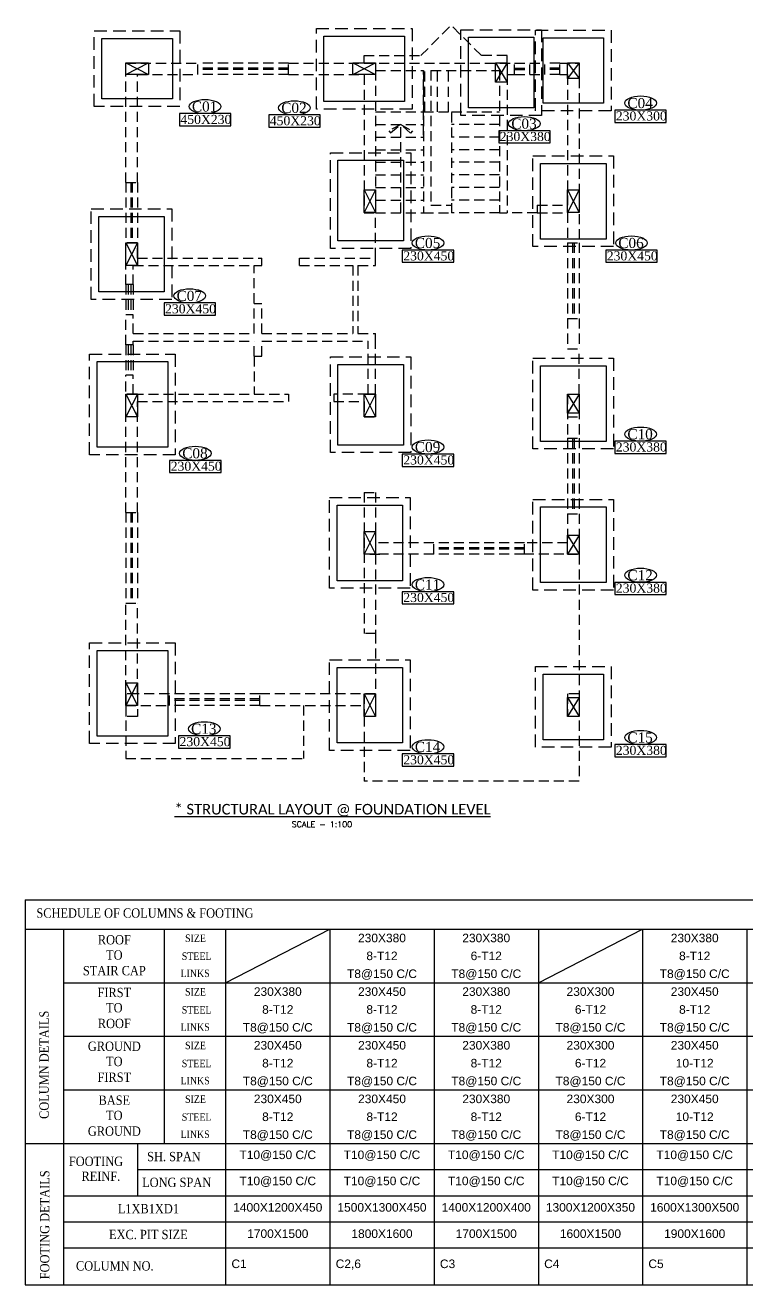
# Model space of a CAD drawing. Extents: x 2161.8 to 2191.4, y 1313 to 1338.
# Drawn here: x 2161.79 to 2176.12, y 1312.99 to 1337.99 of the extents above; entities that cross this region are included whole.
import ezdxf
from ezdxf.enums import TextEntityAlignment as Align

# ---------------------------------------------------------------- set-up
doc = ezdxf.new("R2010")
doc.units = 0
doc.linetypes.add('DASHED2', pattern=[0.375, 0.25, -0.125])
doc.linetypes.add('HIDDEN', pattern=[0.375, 0.25, -0.125])
for name, color, linetype in [('ARCH__BM_', 253, 'HIDDEN'), ('BORDER', 40, 'CONTINUOUS'), ('COLUMN__BM_', 50, 'CONTINUOUS'), ('COLUMN_SIZE_TEXT__BM_', 7, 'CONTINUOUS'), ('COLUMN_SIZE_TEXT_BOX__BM_', 253, 'CONTINUOUS'), ('COLUMN_TEXT__BM_', 7, 'CONTINUOUS'), ('COLUMN_TEXT_BOX__BM_', 253, 'CONTINUOUS'), ('FOOTING__BM_', 3, 'CONTINUOUS'), ('PCC__BM_', 251, 'CONTINUOUS'), ('TEXT_SCH', 7, 'CONTINUOUS'), ('TITLE_TEXT__BM_', 7, 'CONTINUOUS')]:
    doc.layers.add(name, color=color, linetype=linetype)
doc.styles.add('AA', font='arial.ttf')
doc.styles.add('CALIBRI', font='calibri.ttf')
doc.styles.add('GA', font='GARA.TTF')
doc.styles.add('NAME', font='times.ttf')
doc.styles.add('RRR', font='romans.shx', dxfattribs={"height": 0.18})

# ---------------------------------------------------------------- blocks, each defined once
blk = doc.blocks.new('AGSF')
at = {"layer": 'ARCH__BM_', "ltscale": 0.8}
for p, q in [((-1528.848, -1247.556), (-1528.248, -1246.956)), ((-1527.648, -1247.556), (-1528.248, -1246.956)), ((-1529.978, -1247.706), (-1529.978, -1247.556)), ((-1529.978, -1247.556), (-1528.848, -1247.556)), ((-1527.138, -1247.556), (-1527.648, -1247.556)), ((-1527.138, -1247.706), (-1527.138, -1247.556)), ((-1534.708, -1250.076), (-1534.708, -1247.706)), ((-1534.708, -1247.706), (-1533.278, -1247.706)), ((-1533.278, -1247.936), (-1533.278, -1247.706)), ((-1531.478, -1247.706), (-1533.278, -1247.706)), ((-1531.478, -1247.806), (-1533.278, -1247.806)), ((-1531.478, -1247.836), (-1533.278, -1247.836)), ((-1531.478, -1247.706), (-1526.988, -1247.706)), ((-1531.478, -1247.936), (-1531.478, -1247.706)), ((-1529.748, -1247.856), (-1528.798, -1247.856)), ((-1529.748, -1247.856), (-1529.748, -1250.676)), ((-1528.798, -1247.856), (-1528.798, -1250.676)), ((-1528.798, -1249.136), (-1528.798, -1247.856)), ((-1528.798, -1247.856), (-1528.798, -1250.676)), ((-1528.798, -1249.136), (-1528.798, -1247.856)), ((-1528.768, -1248.676), (-1528.768, -1247.856)), ((-1528.648, -1247.856), (-1527.288, -1247.856)), ((-1528.648, -1247.856), (-1528.648, -1250.526)), ((-1528.648, -1247.856), (-1528.648, -1250.526)), ((-1528.518, -1248.676), (-1528.518, -1247.856)), ((-1528.298, -1248.676), (-1528.298, -1247.856)), ((-1527.288, -1247.856), (-1527.288, -1250.676)), ((-1526.988, -1247.936), (-1526.988, -1247.706)), ((-1526.988, -1247.706), (-1526.688, -1247.706)), ((-1526.988, -1247.806), (-1526.688, -1247.806)), ((-1526.988, -1247.836), (-1526.688, -1247.836)), ((-1526.688, -1247.706), (-1526.388, -1247.706)), ((-1526.688, -1247.936), (-1526.688, -1247.706)), ((-1526.388, -1247.936), (-1526.388, -1247.706)), ((-1526.088, -1247.706), (-1526.388, -1247.706)), ((-1526.088, -1247.806), (-1526.388, -1247.806)), ((-1526.088, -1247.836), (-1526.388, -1247.836)), ((-1526.088, -1247.706), (-1525.708, -1247.706)), ((-1526.088, -1247.936), (-1526.088, -1247.706)), ((-1525.708, -1247.706), (-1525.938, -1247.706)), ((-1525.708, -1247.706), (-1525.708, -1251.276)), ((-1534.478, -1250.076), (-1534.478, -1247.936)), ((-1534.478, -1247.936), (-1533.278, -1247.936)), ((-1531.478, -1247.936), (-1533.278, -1247.936)), ((-1531.478, -1247.936), (-1529.978, -1247.936)), ((-1529.978, -1247.936), (-1529.978, -1250.676)), ((-1527.138, -1247.936), (-1526.988, -1247.936)), ((-1527.138, -1247.936), (-1527.138, -1250.676)), ((-1526.988, -1247.936), (-1526.688, -1247.936)), ((-1526.688, -1247.936), (-1526.388, -1247.936)), ((-1526.088, -1247.936), (-1526.388, -1247.936)), ((-1526.088, -1247.936), (-1525.938, -1247.936)), ((-1525.938, -1247.936), (-1525.938, -1250.526)), ((-1529.748, -1248.676), (-1528.798, -1248.676)), ((-1528.798, -1248.676), (-1528.238, -1248.676)), ((-1528.238, -1248.676), (-1527.288, -1248.676)), ((-1528.238, -1248.686), (-1528.238, -1250.526)), ((-1529.748, -1248.926), (-1528.798, -1248.926)), ((-1529.248, -1248.926), (-1529.484, -1249.049)), ((-1529.248, -1248.926), (-1529.484, -1249.049)), ((-1529.484, -1249.049), (-1529.453, -1249.091)), ((-1529.453, -1249.091), (-1529.248, -1248.926)), ((-1529.453, -1249.091), (-1529.248, -1248.926)), ((-1529.248, -1250.676), (-1529.248, -1248.926)), ((-1529.248, -1248.926), (-1529.013, -1249.055)), ((-1529.053, -1249.099), (-1529.248, -1248.926)), ((-1529.248, -1250.676), (-1529.248, -1248.926)), ((-1529.248, -1248.926), (-1529.013, -1249.055)), ((-1529.053, -1249.099), (-1529.248, -1248.926)), ((-1529.013, -1249.055), (-1529.053, -1249.099)), ((-1529.013, -1249.055), (-1529.053, -1249.099)), ((-1527.288, -1248.926), (-1528.238, -1248.926)), ((-1529.748, -1249.176), (-1528.798, -1249.176)), ((-1527.288, -1249.176), (-1528.238, -1249.176)), ((-1529.748, -1249.426), (-1528.798, -1249.426)), ((-1527.288, -1249.426), (-1528.238, -1249.426)), ((-1529.748, -1249.676), (-1528.798, -1249.676)), ((-1527.288, -1249.676), (-1528.238, -1249.676)), ((-1534.708, -1250.076), (-1534.478, -1250.076)), ((-1534.708, -1250.076), (-1534.478, -1250.076)), ((-1534.708, -1250.076), (-1534.708, -1251.276)), ((-1534.608, -1250.076), (-1534.608, -1251.276)), ((-1534.578, -1250.076), (-1534.578, -1251.276)), ((-1534.478, -1250.076), (-1534.478, -1251.276)), ((-1529.748, -1249.926), (-1528.798, -1249.926)), ((-1527.288, -1249.926), (-1528.238, -1249.926)), ((-1529.748, -1250.176), (-1528.798, -1250.176)), ((-1527.288, -1250.176), (-1528.238, -1250.176)), ((-1529.748, -1250.426), (-1528.798, -1250.426)), ((-1528.648, -1250.526), (-1528.238, -1250.526)), ((-1528.648, -1250.526), (-1528.238, -1250.526)), ((-1527.288, -1250.426), (-1528.238, -1250.426)), ((-1528.238, -1250.526), (-1528.238, -1250.676)), ((-1528.238, -1250.526), (-1528.238, -1250.676)), ((-1527.288, -1250.526), (-1527.288, -1250.676)), ((-1526.538, -1250.526), (-1525.938, -1250.526)), ((-1526.538, -1250.526), (-1526.538, -1250.676)), ((-1529.978, -1250.676), (-1529.748, -1250.676)), ((-1529.748, -1251.576), (-1529.748, -1250.676)), ((-1529.748, -1250.676), (-1528.798, -1250.676)), ((-1528.798, -1250.676), (-1528.238, -1250.676)), ((-1528.798, -1250.676), (-1528.238, -1250.676)), ((-1527.288, -1250.676), (-1528.238, -1250.676)), ((-1527.288, -1250.676), (-1527.138, -1250.676)), ((-1526.538, -1250.676), (-1527.138, -1250.676)), ((-1526.538, -1250.676), (-1525.938, -1250.676)), ((-1525.938, -1250.676), (-1525.938, -1251.276)), ((-1534.708, -1252.101), (-1534.708, -1251.276)), ((-1534.708, -1251.276), (-1534.478, -1251.276)), ((-1534.478, -1251.276), (-1534.708, -1251.276)), ((-1534.478, -1251.576), (-1534.478, -1251.276)), ((-1525.938, -1251.276), (-1525.708, -1251.276)), ((-1525.938, -1251.276), (-1525.938, -1252.776)), ((-1525.838, -1251.276), (-1525.838, -1252.776)), ((-1525.808, -1251.276), (-1525.808, -1252.776)), ((-1525.708, -1251.276), (-1525.708, -1252.776)), ((-1534.478, -1251.576), (-1532.008, -1251.576)), ((-1532.008, -1251.726), (-1532.008, -1251.576)), ((-1531.258, -1251.726), (-1531.258, -1251.576)), ((-1531.258, -1251.576), (-1529.748, -1251.576)), ((-1529.748, -1251.726), (-1529.748, -1251.576)), ((-1534.558, -1252.101), (-1534.558, -1251.726)), ((-1534.558, -1251.726), (-1532.008, -1251.726)), ((-1532.158, -1252.476), (-1532.158, -1251.726)), ((-1531.258, -1251.726), (-1530.198, -1251.726)), ((-1530.198, -1251.726), (-1530.198, -1253.076)), ((-1530.098, -1251.726), (-1529.748, -1251.726)), ((-1530.098, -1251.726), (-1530.098, -1253.076)), ((-1534.558, -1252.101), (-1534.708, -1252.101)), ((-1534.708, -1252.101), (-1534.708, -1252.701)), ((-1534.658, -1252.101), (-1534.658, -1252.701)), ((-1534.608, -1252.101), (-1534.608, -1252.701)), ((-1534.558, -1252.101), (-1534.558, -1252.701)), ((-1532.158, -1253.076), (-1532.158, -1252.476)), ((-1532.158, -1252.476), (-1532.008, -1252.476)), ((-1532.008, -1253.076), (-1532.008, -1252.476)), ((-1534.708, -1253.301), (-1534.708, -1252.701)), ((-1534.558, -1252.701), (-1534.708, -1252.701)), ((-1534.558, -1253.076), (-1534.558, -1252.701)), ((-1525.938, -1252.776), (-1525.938, -1253.376)), ((-1525.938, -1252.776), (-1525.708, -1252.776)), ((-1525.708, -1252.776), (-1525.708, -1253.376)), ((-1534.558, -1253.076), (-1532.158, -1253.076)), ((-1532.008, -1253.076), (-1530.198, -1253.076)), ((-1530.098, -1253.076), (-1529.748, -1253.076)), ((-1529.748, -1253.226), (-1529.748, -1253.076)), ((-1534.558, -1253.301), (-1534.708, -1253.301)), ((-1534.708, -1253.301), (-1534.708, -1253.901)), ((-1534.658, -1253.301), (-1534.658, -1253.901)), ((-1534.608, -1253.301), (-1534.608, -1253.901)), ((-1534.558, -1253.301), (-1534.558, -1253.226)), ((-1534.558, -1253.226), (-1532.158, -1253.226)), ((-1534.558, -1253.301), (-1534.558, -1253.901)), ((-1532.158, -1253.526), (-1532.158, -1253.226)), ((-1532.008, -1253.526), (-1532.008, -1253.226)), ((-1532.008, -1253.226), (-1529.898, -1253.226)), ((-1532.008, -1253.526), (-1532.008, -1253.376)), ((-1529.898, -1254.276), (-1529.898, -1253.226)), ((-1529.748, -1254.276), (-1529.748, -1253.226)), ((-1525.938, -1253.376), (-1525.708, -1253.376)), ((-1525.708, -1254.276), (-1525.708, -1253.376)), ((-1532.158, -1253.526), (-1532.008, -1253.526)), ((-1532.158, -1253.526), (-1532.158, -1254.276)), ((-1534.708, -1256.626), (-1534.708, -1253.901)), ((-1534.558, -1253.901), (-1534.708, -1253.901)), ((-1534.558, -1254.276), (-1534.558, -1253.901)), ((-1534.478, -1254.276), (-1534.708, -1254.276)), ((-1534.558, -1254.276), (-1531.478, -1254.276)), ((-1531.478, -1254.276), (-1531.478, -1254.426)), ((-1529.898, -1254.276), (-1530.578, -1254.276)), ((-1530.578, -1254.276), (-1530.578, -1254.426)), ((-1529.748, -1254.276), (-1529.978, -1254.276)), ((-1529.748, -1254.276), (-1529.748, -1254.726)), ((-1525.938, -1254.276), (-1525.938, -1255.151)), ((-1525.938, -1254.276), (-1525.708, -1254.276)), ((-1525.708, -1254.276), (-1525.708, -1255.151)), ((-1534.478, -1256.626), (-1534.478, -1254.426)), ((-1534.478, -1254.426), (-1531.478, -1254.426)), ((-1530.578, -1254.426), (-1529.978, -1254.426)), ((-1529.978, -1254.426), (-1529.978, -1254.726)), ((-1529.978, -1254.726), (-1529.748, -1254.726)), ((-1525.938, -1254.726), (-1525.708, -1254.726)), ((-1525.938, -1255.151), (-1525.708, -1255.151)), ((-1525.938, -1255.151), (-1525.938, -1256.651)), ((-1525.838, -1255.151), (-1525.838, -1256.651)), ((-1525.808, -1255.151), (-1525.808, -1256.651)), ((-1525.708, -1255.151), (-1525.708, -1256.651)), ((-1529.978, -1256.226), (-1529.748, -1256.226)), ((-1529.978, -1256.226), (-1529.978, -1259.026)), ((-1529.748, -1256.226), (-1529.748, -1257.226)), ((-1534.708, -1256.626), (-1534.478, -1256.626)), ((-1534.708, -1256.626), (-1534.708, -1258.426)), ((-1534.608, -1256.626), (-1534.608, -1258.426)), ((-1534.578, -1256.626), (-1534.578, -1258.426)), ((-1534.478, -1256.626), (-1534.478, -1258.426)), ((-1525.938, -1256.651), (-1525.938, -1257.226)), ((-1525.938, -1256.651), (-1525.708, -1256.651)), ((-1525.708, -1256.651), (-1525.708, -1257.456)), ((-1528.593, -1257.226), (-1529.748, -1257.226)), ((-1528.593, -1257.456), (-1528.593, -1257.226)), ((-1526.793, -1257.226), (-1528.593, -1257.226)), ((-1526.793, -1257.326), (-1528.593, -1257.326)), ((-1526.793, -1257.356), (-1528.593, -1257.356)), ((-1525.938, -1257.226), (-1526.793, -1257.226)), ((-1526.793, -1257.456), (-1526.793, -1257.226)), ((-1529.863, -1257.456), (-1529.633, -1257.456)), ((-1528.593, -1257.456), (-1529.748, -1257.456)), ((-1529.748, -1257.456), (-1529.748, -1259.026)), ((-1526.793, -1257.456), (-1528.593, -1257.456)), ((-1525.708, -1257.456), (-1526.793, -1257.456)), ((-1525.938, -1257.456), (-1525.708, -1257.456)), ((-1525.708, -1257.456), (-1525.708, -1261.956)), ((-1534.708, -1260.456), (-1534.708, -1258.426)), ((-1534.708, -1258.426), (-1534.478, -1258.426)), ((-1534.478, -1260.226), (-1534.478, -1258.426)), ((-1529.748, -1259.026), (-1529.978, -1259.026)), ((-1529.748, -1259.026), (-1529.748, -1260.226)), ((-1534.478, -1260.226), (-1534.708, -1260.226)), ((-1534.708, -1260.226), (-1534.708, -1260.676)), ((-1533.843, -1260.226), (-1534.478, -1260.226)), ((-1534.478, -1260.226), (-1534.478, -1260.676)), ((-1533.843, -1260.456), (-1533.843, -1260.226)), ((-1532.043, -1260.226), (-1533.843, -1260.226)), ((-1532.043, -1260.326), (-1533.843, -1260.326)), ((-1532.043, -1260.356), (-1533.843, -1260.356)), ((-1529.748, -1260.226), (-1532.043, -1260.226)), ((-1532.043, -1260.456), (-1532.043, -1260.226)), ((-1529.748, -1260.226), (-1529.978, -1260.226)), ((-1529.978, -1260.226), (-1529.978, -1260.676)), ((-1529.748, -1260.226), (-1529.748, -1260.676)), ((-1529.748, -1260.226), (-1529.748, -1260.676)), ((-1525.708, -1260.226), (-1525.938, -1260.226)), ((-1525.938, -1260.226), (-1525.938, -1260.676)), ((-1525.708, -1260.226), (-1525.708, -1260.676)), ((-1534.708, -1260.456), (-1533.843, -1260.456)), ((-1534.708, -1260.456), (-1534.708, -1261.506)), ((-1532.043, -1260.456), (-1533.843, -1260.456)), ((-1532.043, -1260.456), (-1529.978, -1260.456)), ((-1531.178, -1260.456), (-1531.178, -1261.506)), ((-1529.978, -1260.676), (-1529.978, -1260.456)), ((-1534.478, -1260.676), (-1534.708, -1260.676)), ((-1529.748, -1260.676), (-1529.978, -1260.676)), ((-1529.978, -1260.676), (-1529.978, -1261.956)), ((-1529.748, -1260.676), (-1529.978, -1260.676)), ((-1525.708, -1260.676), (-1525.938, -1260.676)), ((-1534.708, -1261.506), (-1531.178, -1261.506)), ((-1525.708, -1261.956), (-1529.978, -1261.956))]:
    blk.add_line(p, q, dxfattribs=at)

msp = doc.modelspace()

# ---------------------------------------------------------------- linework, layer by layer
at = {"layer": 'BORDER'}
for p, q in [((2161.793, 1320.63), (2184.398, 1320.63)), ((2161.793, 1320.63), (2161.793, 1312.992)), ((2161.793, 1320.052), (2184.398, 1320.052)), ((2162.555, 1320.052), (2162.555, 1312.992)), ((2162.555, 1320.052), (2184.398, 1320.052)), ((2162.555, 1320.052), (2184.398, 1320.052)), ((2162.555, 1320.052), (2184.398, 1320.052)), ((2164.554, 1320.052), (2164.554, 1315.795)), ((2165.773, 1320.052), (2165.773, 1312.992)), ((2165.773, 1318.988), (2167.843, 1320.052)), ((2167.843, 1320.052), (2167.843, 1312.992)), ((2169.912, 1320.052), (2169.912, 1312.992)), ((2171.982, 1320.052), (2171.982, 1312.992)), ((2171.982, 1318.988), (2174.051, 1320.052)), ((2174.051, 1320.052), (2174.051, 1312.992)), ((2176.121, 1320.052), (2176.121, 1312.992)), ((2162.555, 1318.988), (2184.398, 1318.988)), ((2162.555, 1317.924), (2184.398, 1317.924)), ((2162.555, 1316.859), (2184.398, 1316.859)), ((2161.793, 1315.795), (2184.398, 1315.795)), ((2162.555, 1315.795), (2184.398, 1315.795)), ((2164.024, 1315.795), (2164.024, 1314.76)), ((2164.024, 1315.278), (2184.398, 1315.278)), ((2162.555, 1314.76), (2184.398, 1314.76)), ((2162.555, 1314.76), (2184.398, 1314.76)), ((2162.555, 1314.243), (2184.398, 1314.243)), ((2162.555, 1313.725), (2184.398, 1313.725)), ((2161.793, 1312.992), (2184.398, 1312.992))]:
    msp.add_line(p, q, dxfattribs=at)
at = {"layer": 'COLUMN__BM_'}
for p, q in [((2163.79, 1337.01), (2164.24, 1337.24)), ((2163.79, 1337.24), (2164.24, 1337.01)), ((2168.3, 1337.01), (2168.75, 1337.24)), ((2168.3, 1337.24), (2168.75, 1337.01)), ((2171.13, 1337.24), (2171.36, 1336.86)), ((2171.36, 1337.24), (2171.13, 1336.86)), ((2172.56, 1337.24), (2172.79, 1336.93)), ((2172.79, 1337.24), (2172.56, 1336.93)), ((2168.52, 1334.72), (2168.75, 1334.27)), ((2168.75, 1334.72), (2168.52, 1334.27)), ((2172.56, 1334.72), (2172.79, 1334.27)), ((2172.79, 1334.72), (2172.56, 1334.27)), ((2163.79, 1333.67), (2164.02, 1333.22)), ((2164.02, 1333.67), (2163.79, 1333.22)), ((2163.79, 1330.67), (2164.02, 1330.22)), ((2164.02, 1330.67), (2163.79, 1330.22)), ((2168.52, 1330.67), (2168.75, 1330.22)), ((2168.75, 1330.67), (2168.52, 1330.22)), ((2172.56, 1330.67), (2172.79, 1330.29)), ((2172.79, 1330.67), (2172.56, 1330.29)), ((2168.52, 1327.94), (2168.75, 1327.49)), ((2168.75, 1327.94), (2168.52, 1327.49)), ((2172.56, 1327.87), (2172.79, 1327.49)), ((2172.79, 1327.87), (2172.56, 1327.49)), ((2163.79, 1324.94), (2164.02, 1324.49)), ((2164.02, 1324.94), (2163.79, 1324.49)), ((2168.52, 1324.72), (2168.75, 1324.27)), ((2168.75, 1324.72), (2168.52, 1324.27)), ((2172.56, 1324.65), (2172.79, 1324.27)), ((2172.79, 1324.65), (2172.56, 1324.27))]:
    msp.add_line(p, q, dxfattribs=at)
for points in [[(2163.79, 1337.01), (2163.79, 1337.24), (2164.24, 1337.24), (2164.24, 1337.01)], [(2168.3, 1337.01), (2168.3, 1337.24), (2168.75, 1337.24), (2168.75, 1337.01)], [(2171.13, 1337.24), (2171.36, 1337.24), (2171.36, 1336.86), (2171.13, 1336.86)], [(2172.56, 1337.24), (2172.79, 1337.24), (2172.79, 1336.93), (2172.56, 1336.93)], [(2168.52, 1334.72), (2168.75, 1334.72), (2168.75, 1334.27), (2168.52, 1334.27)], [(2172.56, 1334.72), (2172.79, 1334.72), (2172.79, 1334.27), (2172.56, 1334.27)], [(2163.79, 1333.67), (2164.02, 1333.67), (2164.02, 1333.22), (2163.79, 1333.22)], [(2163.79, 1330.67), (2164.02, 1330.67), (2164.02, 1330.22), (2163.79, 1330.22)], [(2168.52, 1330.67), (2168.75, 1330.67), (2168.75, 1330.22), (2168.52, 1330.22)], [(2172.56, 1330.67), (2172.79, 1330.67), (2172.79, 1330.29), (2172.56, 1330.29)], [(2168.52, 1327.94), (2168.75, 1327.94), (2168.75, 1327.49), (2168.52, 1327.49)], [(2172.56, 1327.87), (2172.79, 1327.87), (2172.79, 1327.49), (2172.56, 1327.49)], [(2163.79, 1324.94), (2164.02, 1324.94), (2164.02, 1324.49), (2163.79, 1324.49)], [(2168.52, 1324.72), (2168.75, 1324.72), (2168.75, 1324.27), (2168.52, 1324.27)], [(2172.56, 1324.65), (2172.79, 1324.65), (2172.79, 1324.27), (2172.56, 1324.27)]]:
    msp.add_lwpolyline(points, close=True, dxfattribs=at)
at = {"layer": 'COLUMN_SIZE_TEXT_BOX__BM_'}
for points in [[(2164.854, 1335.992), (2165.877, 1335.992), (2165.877, 1336.235), (2164.854, 1336.235)], [(2166.628, 1335.966), (2167.651, 1335.966), (2167.651, 1336.208), (2166.628, 1336.208)], [(2173.499, 1336.061), (2174.522, 1336.061), (2174.522, 1336.303), (2173.499, 1336.303)], [(2171.194, 1335.653), (2172.217, 1335.653), (2172.217, 1335.895), (2171.194, 1335.895)], [(2169.28, 1333.284), (2170.303, 1333.284), (2170.303, 1333.527), (2169.28, 1333.527)], [(2173.32, 1333.284), (2174.343, 1333.284), (2174.343, 1333.527), (2173.32, 1333.527)], [(2164.55, 1332.234), (2165.573, 1332.234), (2165.573, 1332.477), (2164.55, 1332.477)], [(2173.499, 1329.491), (2174.522, 1329.491), (2174.522, 1329.733), (2173.499, 1329.733)], [(2169.28, 1329.234), (2170.303, 1329.234), (2170.303, 1329.477), (2169.28, 1329.477)], [(2164.661, 1329.11), (2165.684, 1329.11), (2165.684, 1329.353), (2164.661, 1329.353)], [(2173.499, 1326.691), (2174.522, 1326.691), (2174.522, 1326.933), (2173.499, 1326.933)], [(2169.28, 1326.504), (2170.303, 1326.504), (2170.303, 1326.747), (2169.28, 1326.747)], [(2164.837, 1323.644), (2165.86, 1323.644), (2165.86, 1323.886), (2164.837, 1323.886)], [(2173.499, 1323.471), (2174.522, 1323.471), (2174.522, 1323.713), (2173.499, 1323.713)], [(2169.28, 1323.284), (2170.303, 1323.284), (2170.303, 1323.527), (2169.28, 1323.527)]]:
    msp.add_lwpolyline(points, close=True, dxfattribs=at)
at = {"layer": 'COLUMN_TEXT_BOX__BM_'}
for centre in [(2165.365, 1336.375), (2167.139, 1336.349), (2174.011, 1336.444), (2171.706, 1336.036), (2169.791, 1333.668), (2173.831, 1333.668), (2165.061, 1332.618), (2174.011, 1329.874), (2165.173, 1329.493), (2169.791, 1329.618), (2174.011, 1327.074), (2169.791, 1326.888), (2165.349, 1324.027), (2174.011, 1323.854), (2169.791, 1323.668)]:
    msp.add_ellipse(centre, major_axis=(-0.314, 0), ratio=0.447656, dxfattribs=at)
at = {"layer": 'FOOTING__BM_'}
for points in [[(2163.315, 1336.525), (2163.315, 1337.725), (2164.715, 1337.725), (2164.715, 1336.525)], [(2167.725, 1336.475), (2167.725, 1337.775), (2169.325, 1337.775), (2169.325, 1336.475)], [(2170.595, 1337.75), (2171.895, 1337.75), (2171.895, 1336.35), (2170.595, 1336.35)], [(2172.075, 1337.74), (2173.275, 1337.74), (2173.275, 1336.44), (2172.075, 1336.44)], [(2169.303, 1333.708), (2168.003, 1333.708), (2168.003, 1335.308), (2169.303, 1335.308)], [(2172.025, 1335.245), (2173.325, 1335.245), (2173.325, 1333.745), (2172.025, 1333.745)], [(2163.255, 1334.195), (2164.555, 1334.195), (2164.555, 1332.695), (2163.255, 1332.695)], [(2164.623, 1329.613), (2163.223, 1329.613), (2163.223, 1331.313), (2164.623, 1331.313)], [(2169.303, 1329.658), (2168.003, 1329.658), (2168.003, 1331.258), (2169.303, 1331.258)], [(2172.025, 1331.23), (2173.325, 1331.23), (2173.325, 1329.73), (2172.025, 1329.73)], [(2167.985, 1328.465), (2169.285, 1328.465), (2169.285, 1326.965), (2167.985, 1326.965)], [(2172.025, 1328.43), (2173.325, 1328.43), (2173.325, 1326.93), (2172.025, 1326.93)], [(2164.623, 1323.883), (2163.223, 1323.883), (2163.223, 1325.583), (2164.623, 1325.583)], [(2167.985, 1325.245), (2169.285, 1325.245), (2169.285, 1323.745), (2167.985, 1323.745)], [(2172.075, 1325.11), (2173.275, 1325.11), (2173.275, 1323.81), (2172.075, 1323.81)]]:
    msp.add_lwpolyline(points, close=True, dxfattribs=at)
at = {"layer": 'PCC__BM_', "linetype": 'DASHED2'}
for points in [[(2163.165, 1336.375), (2163.165, 1337.875), (2164.865, 1337.875), (2164.865, 1336.375)], [(2167.575, 1336.325), (2167.575, 1337.925), (2169.475, 1337.925), (2169.475, 1336.325)], [(2170.445, 1337.9), (2172.045, 1337.9), (2172.045, 1336.2), (2170.445, 1336.2)], [(2171.925, 1337.89), (2173.425, 1337.89), (2173.425, 1336.29), (2171.925, 1336.29)], [(2169.453, 1333.558), (2167.853, 1333.558), (2167.853, 1335.458), (2169.453, 1335.458)], [(2171.875, 1335.395), (2173.475, 1335.395), (2173.475, 1333.595), (2171.875, 1333.595)], [(2163.105, 1334.345), (2164.705, 1334.345), (2164.705, 1332.545), (2163.105, 1332.545)], [(2164.773, 1329.463), (2163.073, 1329.463), (2163.073, 1331.463), (2164.773, 1331.463)], [(2169.453, 1329.508), (2167.853, 1329.508), (2167.853, 1331.408), (2169.453, 1331.408)], [(2171.875, 1331.38), (2173.475, 1331.38), (2173.475, 1329.58), (2171.875, 1329.58)], [(2167.835, 1328.615), (2169.435, 1328.615), (2169.435, 1326.815), (2167.835, 1326.815)], [(2171.875, 1328.58), (2173.475, 1328.58), (2173.475, 1326.78), (2171.875, 1326.78)], [(2164.773, 1323.733), (2163.073, 1323.733), (2163.073, 1325.733), (2164.773, 1325.733)], [(2167.835, 1325.395), (2169.435, 1325.395), (2169.435, 1323.595), (2167.835, 1323.595)], [(2171.925, 1325.26), (2173.425, 1325.26), (2173.425, 1323.66), (2171.925, 1323.66)]]:
    msp.add_lwpolyline(points, close=True, dxfattribs=at)

# ---------------------------------------------------------------- block references
at = {"layer": 'ARCH__BM_'}
msp.add_blockref('AGSF', (3698.498, 2584.945), dxfattribs=at)

# ---------------------------------------------------------------- texts
at = {"layer": 'COLUMN_SIZE_TEXT__BM_', "style": 'NAME'}
for s, p in [('450X230', (2164.875, 1336.03, 0)), ('450X230', (2166.649, 1336.004, 0)), ('230X300', (2173.52, 1336.099, 0)), ('230X380', (2171.215, 1335.691, 0)), ('230X450', (2169.3, 1333.322, 0)), ('230X450', (2173.34, 1333.322, 0)), ('230X450', (2164.57, 1332.272, 0)), ('230X380', (2173.52, 1329.529, 0)), ('230X450', (2169.3, 1329.272, 0)), ('230X450', (2164.682, 1329.148, 0)), ('230X380', (2173.52, 1326.729, 0)), ('230X450', (2169.3, 1326.542, 0)), ('230X450', (2164.858, 1323.682, 0)), ('230X380', (2173.52, 1323.509, 0)), ('230X450', (2169.3, 1323.322, 0))]:
    msp.add_text(s, height=0.18, dxfattribs=at).set_placement(p)
at = {"layer": 'COLUMN_TEXT__BM_', "style": 'NAME'}
for s, p in [('C01', (2165.104, 1336.276, 0)), ('C02', (2166.878, 1336.249, 0)), ('C04', (2173.75, 1336.344, 0)), ('C03', (2171.445, 1335.936, 0)), ('C05', (2169.53, 1333.568, 0)), ('C06', (2173.57, 1333.568, 0)), ('C07', (2164.8, 1332.518, 0)), ('C10', (2173.75, 1329.774, 0)), ('C09', (2169.53, 1329.518, 0)), ('C08', (2164.912, 1329.394, 0)), ('C12', (2173.75, 1326.974, 0)), ('C11', (2169.53, 1326.788, 0)), ('C13', (2165.087, 1323.927, 0)), ('C15', (2173.75, 1323.754, 0)), ('C14', (2169.53, 1323.568, 0))]:
    msp.add_text(s, height=0.2, dxfattribs=at).set_placement(p)
at = {"layer": 'TEXT_SCH', "ltscale": 0.5, "style": 'GA'}
for s, height, p in [('SCHEDULE OF COLUMNS & FOOTING', 0.18478, (2162.016, 1320.278)), ('SH. SPAN', 0.1848, (2164.214, 1315.445)), ('FOOTING', 0.1848, (2162.66, 1315.351)), ('REINF.', 0.1848, (2162.911, 1315.055)), ('LONG SPAN', 0.1848, (2164.115, 1314.933)), ('COLUMN NO.', 0.1848, (2162.801, 1313.276))]:
    msp.add_text(s, height=height, dxfattribs=at).set_placement(p)
for s, p in [('ROOF', (2163.563, 1319.748)), ('TO', (2163.563, 1319.446)), ('STAIR CAP', (2163.563, 1319.134)), ('FIRST', (2163.563, 1318.701)), ('TO', (2163.563, 1318.399)), ('ROOF', (2163.563, 1318.087)), ('GROUND', (2163.563, 1317.634)), ('TO', (2163.563, 1317.332)), ('FIRST', (2163.563, 1317.02)), ('BASE', (2163.563, 1316.564)), ('TO', (2163.563, 1316.262)), ('GROUND', (2163.563, 1315.95))]:
    msp.add_text(s, height=0.1848, dxfattribs=at).set_placement(p, align=Align.CENTER)
for s, height, p in [('SIZE', 0.1478, (2165.175, 1319.752)), ('STEEL', 0.1478, (2165.197, 1319.396)), ('LINKS', 0.1478, (2165.167, 1319.055)), ('SIZE', 0.1478, (2165.175, 1318.688)), ('STEEL', 0.1478, (2165.197, 1318.331)), ('LINKS', 0.1478, (2165.167, 1317.991)), ('SIZE', 0.1478, (2165.175, 1317.624)), ('STEEL', 0.1478, (2165.197, 1317.267)), ('LINKS', 0.1478, (2165.167, 1316.927)), ('SIZE', 0.1478, (2165.175, 1316.559)), ('STEEL', 0.1478, (2165.197, 1316.203)), ('LINKS', 0.1478, (2165.167, 1315.862)), ('L1XB1XD1', 0.1848, (2164.239, 1314.355)), ('EXC. PIT SIZE', 0.18478, (2164.239, 1313.843))]:
    msp.add_text(s, height=height, dxfattribs=at).set_placement(p, align=Align.BOTTOM_CENTER)
at = {"layer": 'TEXT_SCH', "style": 'AA'}
for s, p in [('230X380', (2168.877, 1319.875)), ('230X380', (2170.947, 1319.875)), ('230X380', (2175.086, 1319.875)), ('8-T12', (2168.877, 1319.52)), ('6-T12', (2170.947, 1319.52)), ('8-T12', (2175.086, 1319.52)), ('T8@150 C/C', (2168.877, 1319.165)), ('T8@150 C/C', (2170.947, 1319.165)), ('T8@150 C/C', (2175.086, 1319.165)), ('230X380', (2166.808, 1318.811)), ('230X450', (2168.877, 1318.811)), ('230X380', (2170.947, 1318.811)), ('230X300', (2173.017, 1318.811)), ('230X450', (2175.086, 1318.811)), ('8-T12', (2166.808, 1318.456)), ('8-T12', (2168.877, 1318.456)), ('8-T12', (2170.947, 1318.456)), ('6-T12', (2173.017, 1318.456)), ('8-T12', (2175.086, 1318.456)), ('T8@150 C/C', (2166.808, 1318.101)), ('T8@150 C/C', (2168.877, 1318.101)), ('T8@150 C/C', (2170.947, 1318.101)), ('T8@150 C/C', (2173.017, 1318.101)), ('T8@150 C/C', (2175.086, 1318.101)), ('230X450', (2166.808, 1317.746)), ('230X450', (2168.878, 1317.746)), ('230X380', (2170.947, 1317.746)), ('230X300', (2173.017, 1317.746)), ('230X450', (2175.086, 1317.746)), ('8-T12', (2166.808, 1317.391)), ('8-T12', (2168.878, 1317.391)), ('8-T12', (2170.947, 1317.391)), ('6-T12', (2173.017, 1317.391)), ('10-T12', (2175.086, 1317.391)), ('T8@150 C/C', (2166.808, 1317.037)), ('T8@150 C/C', (2168.878, 1317.037)), ('T8@150 C/C', (2170.947, 1317.037)), ('T8@150 C/C', (2173.017, 1317.037)), ('T8@150 C/C', (2175.086, 1317.037)), ('230X450', (2166.808, 1316.682)), ('230X450', (2168.878, 1316.682)), ('230X380', (2170.947, 1316.682)), ('230X300', (2173.017, 1316.682)), ('230X450', (2175.086, 1316.682)), ('8-T12', (2166.808, 1316.327)), ('8-T12', (2168.878, 1316.327)), ('8-T12', (2170.947, 1316.327)), ('6-T12', (2173.017, 1316.327)), ('10-T12', (2175.086, 1316.327)), ('T8@150 C/C', (2166.808, 1315.972)), ('T8@150 C/C', (2168.878, 1315.972)), ('T8@150 C/C', (2170.947, 1315.972)), ('T8@150 C/C', (2173.017, 1315.972)), ('T8@150 C/C', (2175.086, 1315.972))]:
    msp.add_text(s, height=0.17, dxfattribs=at).set_placement(p, align=Align.MIDDLE_CENTER)
at = {"layer": 'TEXT_SCH', "ltscale": 0.5, "style": 'GA'}
for s, p in [('COLUMN DETAILS', (2162.261, 1316.284)), ('FOOTING DETAILS', (2162.273, 1313.102))]:
    msp.add_text(s, height=0.18478, rotation=90, dxfattribs=at).set_placement(p)
at = {"layer": 'TEXT_SCH', "style": 'AA'}
for s, p in [('T10@150 C/C', (2166.808, 1315.436)), ('T10@150 C/C', (2168.877, 1315.436)), ('T10@150 C/C', (2170.947, 1315.436)), ('T10@150 C/C', (2173.016, 1315.436)), ('T10@150 C/C', (2175.086, 1315.436)), ('T10@150 C/C', (2166.808, 1314.918)), ('T10@150 C/C', (2168.877, 1314.918)), ('T10@150 C/C', (2170.947, 1314.918)), ('T10@150 C/C', (2173.016, 1314.918)), ('T10@150 C/C', (2175.086, 1314.918)), ('1400X1200X450', (2166.808, 1314.393)), ('1500X1300X450', (2168.877, 1314.393)), ('1400X1200X400', (2170.947, 1314.393)), ('1300X1200X350', (2173.016, 1314.393)), ('1600X1300X500', (2175.086, 1314.393)), ('1700X1500', (2166.808, 1313.871)), ('1800X1600', (2168.877, 1313.871)), ('1700X1500', (2170.947, 1313.871)), ('1600X1500', (2173.016, 1313.871)), ('1900X1600', (2175.086, 1313.871))]:
    msp.add_text(s, height=0.17, dxfattribs=at).set_placement(p, align=Align.BOTTOM_CENTER)
for s, p in [('C1', (2165.888, 1313.324)), ('C2,6', (2167.958, 1313.324)), ('C3', (2170.027, 1313.324)), ('C4', (2172.097, 1313.324)), ('C5', (2174.166, 1313.324))]:
    msp.add_text(s, height=0.17, dxfattribs=at).set_placement(p)
at = {"layer": 'TITLE_TEXT__BM_'}
for s, height, style, p in [('%%U* STRUCTURAL LAYOUT @ FOUNDATION LEVEL', 0.21, 'CALIBRI', (2164.759, 1322.326)), ('SCALE - 1:100', 0.1152, 'RRR', (2167.085, 1322.074))]:
    msp.add_text(s, height=height, dxfattribs=dict(at, style=style)).set_placement(p)

doc.saveas('drawing.dxf')
